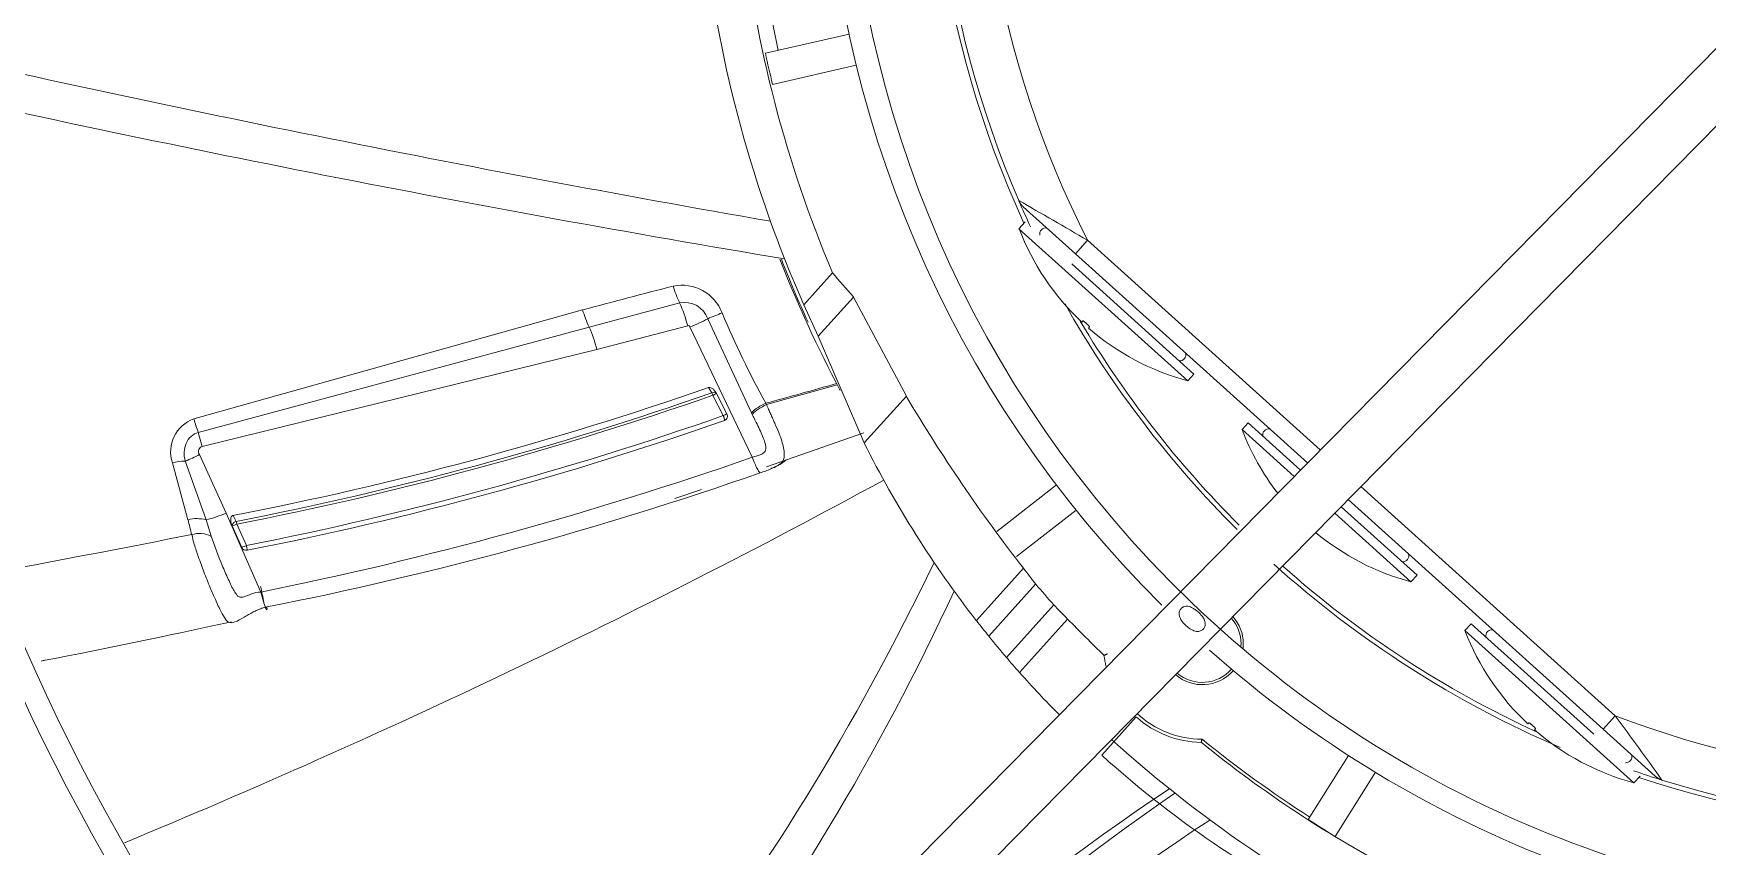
# Model space of a CAD drawing. Header units: millimetres. Extents: x 113490 to 142599, y -20467 to 115.
# Drawn here: x 132274.4 to 132458.5, y -11475.9 to -11386.6 of the extents above; entities that cross this region are included whole.
import ezdxf

# ---------------------------------------------------------------- set-up
doc = ezdxf.new("R2010")
doc.units = ezdxf.units.MM
doc.layers.add('DV3_0', color=7, linetype='Continuous')

msp = doc.modelspace()

# ---------------------------------------------------------------- linework, layer by layer
at = {"layer": 'DV3_0', "color": 7, "linetype": 'Continuous', "lineweight": 15}
for p, q in [((132473.2, -11374.23), (132139.6, -11712.53)), ((132140.45, -11720.21), (132478.11, -11377.79)), ((132354.89, -11388.75), (132364.09, -11386.63)), ((132355.68, -11392.16), (132364.87, -11390.04)), ((132383.43, -11407.28), (132382.76, -11408.02)), ((132383.24, -11405.62), (132388.97, -11410.78)), ((132401.34, -11424.75), (132382.76, -11408.02)), ((132388.97, -11410.78), (132414.49, -11433.76)), ((132359.09, -11416.38), (132362.26, -11412.86)), ((132388.57, -11411.9), (132402.01, -11424.01)), ((132335.51, -11418.83), (132345.46, -11416.17)), ((132359.09, -11416.38), (132360.68, -11419.85)), ((132360.68, -11419.85), (132364.57, -11415.53)), ((132364.57, -11415.53), (132370.38, -11426.43)), ((132292.03, -11428.93), (132334.78, -11416.94)), ((132348.55, -11417.92), (132353.35, -11428.27)), ((132389.79, -11418.15), (132389.68, -11418.28)), ((132292.52, -11430.41), (132335.51, -11418.83)), ((132336.36, -11421.29), (132346.34, -11418.68)), ((132346.59, -11418.82), (132353.43, -11433.14)), ((132360.68, -11419.85), (132365.75, -11431.57)), ((132390.53, -11418.82), (132390.42, -11418.95)), ((132292.96, -11431.96), (132336.36, -11421.29)), ((132348.64, -11425.48), (132348.99, -11426.06)), ((132355, -11427.34), (132362.78, -11425.19)), ((132401.34, -11424.75), (132402.01, -11424.01)), ((132349.1, -11426.34), (132350.25, -11428.56)), ((132349.49, -11426.13), (132350.65, -11428.36)), ((132354.92, -11427.2), (132355, -11427.34)), ((132407.96, -11429.36), (132407.29, -11430.1)), ((132407.96, -11429.36), (132413.72, -11434.55)), ((132355.02, -11434.18), (132365.7, -11430.45)), ((132413.02, -11435.26), (132407.29, -11430.1)), ((132295.6, -11439.27), (132292.64, -11432.85)), ((132291.39, -11440), (132289.68, -11433.74)), ((132293.38, -11440.01), (132291.09, -11433.55)), ((132344.93, -11437.69), (132347.85, -11436.68)), ((132380.33, -11441.3), (132386.88, -11436.18)), ((132418.18, -11438.57), (132426.54, -11446.09)), ((132418.96, -11437.78), (132447, -11463.03)), ((132293.95, -11441.82), (132293.38, -11440.01)), ((132299.41, -11447.95), (132295.6, -11439.27)), ((132296.67, -11440.19), (132296.34, -11439.53)), ((132296.75, -11440.5), (132296.67, -11440.19)), ((132297.81, -11442.84), (132296.75, -11440.5)), ((132382.48, -11444.05), (132389.04, -11438.94)), ((132425.87, -11446.83), (132417.48, -11439.28)), ((132297.3, -11443.04), (132296.24, -11440.68)), ((132425.87, -11446.83), (132426.54, -11446.09)), ((132379.45, -11452.8), (132384.6, -11447.08)), ((132381.39, -11455.13), (132386.59, -11449.36)), ((132432.48, -11451.44), (132431.81, -11452.18)), ((132432.48, -11451.44), (132445.96, -11463.57)), ((132450.39, -11468.91), (132431.81, -11452.18)), ((132438.84, -11462.32), (132438.73, -11462.44)), ((132439.58, -11462.99), (132439.47, -11463.11)), ((132447, -11463.03), (132452.73, -11468.19)), ((132414.58, -11472.96), (132418.99, -11465.91)), ((132417.55, -11474.81), (132421.96, -11467.76)), ((132450.39, -11468.91), (132451.06, -11468.17))]:
    msp.add_line(p, q, dxfattribs=at)
at = {"layer": 'DV3_0', "color": 7, "linetype": 'Continuous', "lineweight": 20}
for p, q in [((132390.31, -11409.3), (132388.97, -11410.78)), ((132390.31, -11409.3), (132415.9, -11432.34)), ((132365.75, -11431.57), (132370.38, -11426.43)), ((132353.35, -11428.27), (132353.44, -11428.44)), ((132292.96, -11431.96), (132292.52, -11430.41)), ((132420.36, -11436.36), (132448.34, -11461.54)), ((132378.08, -11451.08), (132383.25, -11445.33)), ((132382.83, -11456.78), (132388.11, -11450.92)), ((132391.89, -11465.89), (132395.67, -11461.68)), ((132448.34, -11461.54), (132447, -11463.03))]:
    msp.add_line(p, q, dxfattribs=at)
at = {"layer": 'DV3_0', "color": 7, "linetype": 'Continuous', "lineweight": 15}
for centre, radius, start, end in [((132487.24, -11359.99), 236, 136.9648, 225.2631), ((132487.24, -11359.99), 233.5, 136.5342, 225.7814), ((132487.24, -11359.99), 126, 138.321, 225.2028), ((132487.24, -11359.99), 123.5, 137.2092, 226.1082), ((132487.24, -11359.99), 114.25, 138.4114, 204.5312), ((132487.24, -11359.99), 113.75, 138.4247, 203.2684), ((132487.24, -11359.99), 134, 185.9991, 192.2517), ((132487.24, -11359.99), 135.7, 186.2429, 202.9304), ((132487.24, -11359.99), 140, 186.7677, 203.7505), ((132685.03, -9514.29), 1921.39, 257.09501, 260.12283), ((132661, -9595.72), 1840.9, 257.29812, 260.49472), ((132487.24, -11359.99), 113.75, 203.2684, 204.8619), ((132408.48, -11398.15), 27.54, 201.0085, 226.9598), ((132385.71, -11408.61), 0.667, 79.7797, 190.9881), ((132487.24, -11359.99), 140.5, 201.4447, 207.9333), ((132554.84, -12236.93), 849, 104.32746, 105.02193), ((132345.68, -11418.99), 4.76, 21.054, 101.4068), ((132353.79, -11411.87), 9.37, 195.2266, 207.3152), ((132329.19, -11423.31), 17.76, 15.1013, 23.7012), ((132487.24, -11359.99), 114.25, 209.5268, 225.2169), ((132340.31, -11402.46), 17.52, 290.9793, 298.0441), ((132362.92, -11451.11), 36.17, 110.7332, 113.4154), ((132448.7, -11375.69), 107, 202.8771, 208.7791), ((132487.24, -11359.99), 113.75, 210.7758, 225.1249), ((132346.39, -11418.89), 0.214, 20.6173, 102.1279), ((132408.48, -11398.15), 27.54, 229.0402, 254.9915), ((132400.45, -11421.88), 0.667, 265.0119, 16.2203), ((132225.32, -11070.86), 375.45, 280.903, 289.1752), ((132212.2, -10900.22), 545.97, 285.1539, 286.0016), ((132224.7, -11069.9), 377.22, 280.9994, 289.2376), ((132224.52, -11069.64), 377.82, 281.0213, 289.2522), ((132344.63, -11427.99), 4.77, 20.2814, 23.8803), ((132345.66, -11419.28), 7.85, 295.9732, 299.2402), ((132357, -11431.96), 5.2, 113.6404, 134.7432), ((132525.94, -11334.3), 180.8, 210.6348, 217.8853), ((132312.69, -11422.94), 21.51, 196.1751, 200.3404), ((132224.59, -11070.49), 379.48, 281.1244, 289.338), ((132224.83, -11070.87), 379.59, 281.0963, 289.3173), ((132356, -11439.47), 12.33, 115.7189, 117.7905), ((132350.21, -11428.62), 0.508, 291.3094, 30.1339), ((132433, -11420.23), 27.54, 201.0085, 217.7319), ((132410.23, -11430.69), 0.667, 79.7797, 190.9881), ((132286.97, -11422.39), 11.9, 290.2544, 298.4853), ((132217.84, -11044.56), 411.56, 281.4306, 289.2353), ((132469.5, -11379.69), 116, 206.5688, 217.984), ((132291.07, -11438.67), 5.11, 89.8539, 105.7858), ((132222.27, -11056.04), 401.17, 281.1822, 289.2163), ((131951.11, -10669.83), 871.89, 292.47447, 298.55652), ((132045.8, -11501.28), 253.12, 13.6296, 14.0098), ((132290.54, -11427.79), 12.54, 283.0422, 293.7544), ((132487.24, -11359.99), 114.25, 251.4688, 315.1695), ((132487.24, -11359.99), 113.75, 252.7316, 315.086), ((132292.63, -11444.47), 2.95, 63.5122, 106.4126), ((132433, -11420.23), 27.54, 230.2425, 254.9915), ((132296.67, -11440.62), 2.5, 284.762, 297.2571), ((132297.8, -11442.83), 0.539, 202.2597, 278.6721), ((132424.97, -11443.96), 0.667, 265.0119, 16.2203), ((132119.65, -11322.98), 281.46, 322.3809, 334.3771), ((132487.24, -11359.99), 123.5, 226.1082, 316.2428), ((132487.24, -11359.99), 114.25, 228, 246.8305), ((132487.24, -11359.99), 113.75, 228.4247, 245.3309), ((132274.63, -11453.19), 25.42, 9.2717, 13.3033), ((132126.74, -11332.51), 274.32, 322.858, 335.1381), ((132487.24, -11359.99), 134.6, 220.315, 221.6017), ((132588.15, -11254.4), 280.42, 224.4915, 225.6493), ((132402.93, -11453.63), 4.25, 0, 41.5341), ((132402.93, -11453.63), 4.5, 0, 41.7492), ((132469.5, -11379.69), 116, 219.0732, 220.5703), ((132457.52, -11442.31), 27.54, 201.0085, 226.9598), ((132434.76, -11452.77), 0.667, 79.7797, 190.9881), ((132403.04, -11453.49), 11.02, 187.4586, 193.6287), ((132487.24, -11359.99), 126, 228.4752, 270), ((132402.93, -11453.63), 4.25, 354.8173, 0), ((132402.93, -11453.63), 4.5, 352.604, 0), ((132469.5, -11379.69), 116, 221.6524, 224.7912), ((132402.93, -11453.63), 4.5, 229.0529, 318), ((132402.93, -11453.63), 4.25, 229.2681, 318.9663), ((132402.93, -11453.63), 10.84, 228, 269.251), ((132402.93, -11453.63), 10.5, 226.9653, 269.8902), ((132487.24, -11359.99), 140.5, 227.8486, 244.7865), ((132487.24, -11359.99), 134.34, 231.0499, 242.2199), ((132487.24, -11359.99), 134, 230.9991, 237.2517), ((132457.52, -11442.31), 27.54, 229.0402, 254.9915), ((132469.5, -11379.69), 116, 228, 244.5279), ((132449.5, -11466.04), 0.667, 265.0119, 16.2203), ((132487.24, -11359.99), 113.75, 251.0766, 252.7316), ((132529.13, -11666.17), 235.59, 123.4411, 140.5553), ((132535.53, -11669.04), 240.79, 124.2777, 140.9245), ((132529.36, -11665.58), 229.92, 123.1154, 140.531), ((132484.83, -11363.85), 129.77, 237.2273, 238.7727)]:
    msp.add_arc(centre, radius, start, end, dxfattribs=at)
at = {"layer": 'DV3_0', "color": 7, "linetype": 'Continuous', "lineweight": 20}
for centre, radius, start, end in [((132487.24, -11359.99), 108.75, 138.5638, 206.9605), ((132012.71, -12054.54), 747.61, 59.66409, 60.33376), ((132487.24, -11359.99), 140.35, 201.48, 204.54), ((132346.01, -11418.81), 2.69, 19.2233, 101.7863), ((132345.66, -11413.86), 11.3, 195.8192, 206.1296), ((132315.74, -11427.01), 21.4, 15.5074, 22.4675), ((132293.31, -11432.54), 3.83, 109.5683, 198.3828), ((132487.24, -11359.99), 108.75, 249.0395, 315.4011), ((132292.37, -11443.65), 3.77, 74.5426, 104.9674), ((131851.44, -11900.63), 741, 35.66326, 36.33889)]:
    msp.add_arc(centre, radius, start, end, dxfattribs=at)
at = {"layer": 'DV3_0', "color": 7, "linetype": 'Continuous', "lineweight": 15}
for centre, major_axis, ratio, start_param, end_param in [((132359.23, -11389.54), (-4.91, 21.26), 0.186545, 1.490488, 1.651105), ((144091.75, 1586.76), (-11716.76, -13012.77), 0.087151, -0.011968, -0.009675), ((132678.34, -11154.76), (-278.19, -308.96), 0.561586, -0.106694, -0.097329), ((132677.36, -11141.06), (-283.73, -315.12), 0.561586, -0.041148, -0.032008), ((132630.9, -11199.91), (-239.26, -265.73), 0.561585, -0.098855, -0.087977), ((132634.24, -11196.52), (-242.46, -269.28), 0.561586, -0.0731, -0.062386)]:
    msp.add_ellipse(centre, major_axis=major_axis, ratio=ratio, start_param=start_param, end_param=end_param, dxfattribs=at)
at = {"layer": 'DV3_0', "color": 7, "linetype": 'Continuous', "lineweight": 20}
msp.add_rational_spline([(132382.74, -11404.93), (132382.86, -11405.2), (132383.03, -11405.43), (132383.24, -11405.62)], [1.03194473008, 1.06000282083, 1.10654415877, 1.17156874389], degree=3, dxfattribs=at)
at = {"layer": 'DV3_0', "color": 7, "linetype": 'Continuous', "lineweight": 15}
for points, knots in [([(132390.2, -11418.45), (132390.18, -11418.43), (132390.15, -11418.41), (132390.1, -11418.36), (132390.04, -11418.32), (132389.98, -11418.27), (132389.92, -11418.22), (132389.87, -11418.19), (132389.83, -11418.16), (132389.8, -11418.15), (132389.79, -11418.15), (132389.79, -11418.15)], [0, 0, 0, 0, 0.083334, 0.166303, 0.249826, 0.374984, 0.50015, 0.626605, 0.751629, 0.877407, 1, 1, 1, 1]), ([(132389.79, -11418.15), (132389.79, -11418.15), (132389.79, -11418.15), (132389.81, -11418.15), (132389.83, -11418.16), (132389.87, -11418.19), (132389.92, -11418.22), (132389.98, -11418.27), (132390.05, -11418.32), (132390.12, -11418.38), (132390.17, -11418.43), (132390.2, -11418.45)], [0, 0, 0, 0, 0.081654, 0.164063, 0.248595, 0.373578, 0.500083, 0.625199, 0.750404, 0.875284, 1, 1, 1, 1]), ([(132390.53, -11418.82), (132390.53, -11418.82), (132390.53, -11418.82), (132390.53, -11418.8), (132390.52, -11418.78), (132390.49, -11418.75), (132390.45, -11418.7), (132390.4, -11418.64), (132390.34, -11418.58), (132390.27, -11418.51), (132390.22, -11418.47), (132390.2, -11418.45)], [0, 0, 0, 0, 0.081654, 0.164063, 0.248595, 0.373578, 0.500083, 0.625199, 0.750404, 0.875284, 1, 1, 1, 1]), ([(132390.2, -11418.45), (132390.21, -11418.46), (132390.24, -11418.49), (132390.29, -11418.54), (132390.34, -11418.59), (132390.4, -11418.64), (132390.45, -11418.7), (132390.49, -11418.75), (132390.52, -11418.79), (132390.53, -11418.81), (132390.53, -11418.82), (132390.53, -11418.82)], [0, 0, 0, 0, 0.083334, 0.166303, 0.249826, 0.374984, 0.50015, 0.626605, 0.751629, 0.877407, 1, 1, 1, 1]), ([(132348.64, -11425.48), (132348.65, -11425.48), (132348.68, -11425.47), (132348.72, -11425.46), (132348.83, -11425.47), (132348.96, -11425.52), (132349.1, -11425.62), (132349.24, -11425.75), (132349.38, -11425.92), (132349.45, -11426.06), (132349.49, -11426.13)], [0, 0, 0, 0, 0.030234, 0.058964, 0.114513, 0.29395, 0.425226, 0.573003, 0.78247, 1, 1, 1, 1]), ([(132355, -11427.34), (132354.59, -11427.55), (132354.21, -11427.78), (132353.65, -11428.18), (132353.47, -11428.35), (132353.43, -11428.44)], [0, 0, 0, 0, 0.5, 0.5, 1, 1, 1, 1]), ([(132355, -11427.34), (132355.02, -11427.38), (132355.08, -11427.52), (132355.21, -11427.83), (132355.4, -11428.25), (132355.61, -11428.72), (132355.81, -11429.17), (132356.1, -11429.85), (132356.44, -11430.66), (132356.75, -11431.54), (132356.94, -11432.3), (132356.98, -11432.91), (132356.9, -11433.37), (132356.74, -11433.66), (132356.53, -11433.87), (132356.29, -11434.03), (132356.02, -11434.18), (132355.74, -11434.31), (132355.47, -11434.43), (132355.19, -11434.54), (132354.9, -11434.65), (132354.61, -11434.76), (132354.41, -11434.83), (132354.31, -11434.86)], [0, 0, 0, 0, 0.009928, 0.038187, 0.086065, 0.128368, 0.173611, 0.221721, 0.333708, 0.4307, 0.523864, 0.609938, 0.679298, 0.734389, 0.768329, 0.802966, 0.839055, 0.867424, 0.894844, 0.92156, 0.947823, 0.973884, 1, 1, 1, 1]), ([(132350.25, -11428.56), (132350.26, -11428.59), (132350.28, -11428.63), (132350.3, -11428.7), (132350.33, -11428.76), (132350.34, -11428.81), (132350.35, -11428.86), (132350.36, -11428.89), (132350.38, -11428.95), (132350.4, -11429.02), (132350.4, -11429.08), (132350.4, -11429.09), (132350.39, -11429.09)], [0, 0, 0, 0, 0.111745, 0.210356, 0.296478, 0.371095, 0.435337, 0.490326, 0.537093, 0.704877, 0.85208, 1, 1, 1, 1]), ([(132353.43, -11428.44), (132353.46, -11428.49), (132353.51, -11428.6), (132353.66, -11428.89), (132354.05, -11429.66), (132354.49, -11430.57), (132354.81, -11431.43), (132354.94, -11431.99), (132354.93, -11432.4), (132354.68, -11432.68), (132354.39, -11432.85), (132354.05, -11432.98), (132353.71, -11433.07), (132353.53, -11433.12), (132353.43, -11433.14)], [0, 0, 0, 0, 0.02368, 0.055134, 0.146901, 0.419077, 0.547071, 0.626034, 0.739727, 0.790956, 0.847617, 0.916748, 0.957154, 1, 1, 1, 1]), ([(132354.31, -11434.86), (132354.28, -11434.87), (132354.24, -11434.83), (132354.13, -11434.67), (132354.06, -11434.54), (132353.81, -11434.07), (132353.62, -11433.62), (132353.43, -11433.14)], [0, 0, 0, 0, 0.25, 0.25, 0.5, 0.5, 1, 1, 1, 1]), ([(132355.48, -11434.38), (132355.5, -11434.37), (132355.57, -11434.34), (132355.69, -11434.29), (132355.85, -11434.22), (132356.01, -11434.15), (132356.16, -11434.08), (132356.31, -11434), (132356.68, -11433.81), (132356.97, -11433.62), (132357.17, -11433.44)], [0.1038005, 0.1038005, 0.1038005, 0.1038005, 0.1096647, 0.1280995, 0.1467041, 0.1655182, 0.1845779, 0.2039156, 0.2235604, 0.3323669, 0.3323669, 0.3323669, 0.3323669]), ([(132296.24, -11440.68), (132296.23, -11440.65), (132296.2, -11440.59), (132296.16, -11440.49), (132296.12, -11440.34), (132296.09, -11440.16), (132296.08, -11439.96), (132296.1, -11439.77), (132296.17, -11439.62), (132296.26, -11439.56), (132296.31, -11439.54), (132296.33, -11439.54), (132296.34, -11439.53)], [0, 0, 0, 0, 0.082806, 0.165389, 0.247981, 0.443632, 0.593737, 0.72295, 0.893556, 0.952815, 0.977811, 1, 1, 1, 1]), ([(132296.24, -11440.68), (132296.22, -11440.61), (132296.26, -11440.51), (132296.42, -11440.33), (132296.54, -11440.24), (132296.67, -11440.19)], [0, 0, 0, 0, 0.5, 0.5, 1, 1, 1, 1]), ([(132296.75, -11440.5), (132296.63, -11440.55), (132296.51, -11440.6), (132296.32, -11440.67), (132296.26, -11440.69), (132296.24, -11440.68)], [0, 0, 0, 0, 0.5, 0.5, 1, 1, 1, 1]), ([(132300.07, -11449.6), (132299.88, -11449.64), (132299.52, -11449.73), (132299, -11449.93), (132298.51, -11450.17), (132298.03, -11450.44), (132297.33, -11450.85), (132296.5, -11451.32), (132295.89, -11451.37), (132295.47, -11450.91), (132295, -11450.08), (132294.43, -11448.89), (132293.79, -11447.39), (132293.15, -11445.8), (132292.56, -11444.18), (132292.1, -11442.81), (132291.89, -11441.99), (132291.8, -11441.63)], [0, 0, 0, 0, 0.030083, 0.06022, 0.09129, 0.124177, 0.159748, 0.249736, 0.339928, 0.392765, 0.470283, 0.571382, 0.657141, 0.764818, 0.86227, 0.939772, 1, 1, 1, 1]), ([(132299.41, -11447.95), (132298.65, -11447.97), (132298.03, -11448.32), (132297.32, -11448.53), (132297.12, -11448.54), (132296.86, -11448.4), (132296.8, -11448.33), (132296.66, -11448.15), (132296.56, -11448.01), (132296.26, -11447.48), (132296.04, -11447.03), (132295.59, -11446.07), (132295.37, -11445.55), (132294.71, -11443.97), (132294.29, -11442.88), (132293.95, -11441.82)], [0, 0, 0, 0, 0.25, 0.25, 0.375, 0.375, 0.4375, 0.4375, 0.5, 0.5, 0.625, 0.625, 0.75, 0.75, 1, 1, 1, 1]), ([(132297.81, -11442.84), (132297.84, -11442.98), (132297.87, -11443.12), (132297.9, -11443.31), (132297.9, -11443.37), (132297.88, -11443.37)], [0, 0, 0, 0, 0.5, 0.5, 1, 1, 1, 1]), ([(132300.07, -11449.6), (132300.11, -11449.98), (132300.05, -11450), (132299.79, -11449.34), (132299.58, -11448.66), (132299.41, -11447.95)], [0, 0, 0, 0, 0.5, 0.5, 1, 1, 1, 1]), ([(132403.02, -11452.03), (132402.98, -11452.07), (132402.89, -11452.15), (132402.64, -11452.27), (132402.24, -11452.31), (132401.79, -11452.13), (132401.4, -11451.87), (132401.08, -11451.6), (132400.8, -11451.3), (132400.53, -11450.93), (132400.35, -11450.52), (132400.38, -11450.13), (132400.49, -11449.89), (132400.57, -11449.8), (132400.61, -11449.75)], [0, 0, 0, 0, 0.040717, 0.082601, 0.183674, 0.325225, 0.413967, 0.5088, 0.602375, 0.688214, 0.822702, 0.918959, 0.959862, 1, 1, 1, 1]), ([(132400.61, -11449.75), (132400.65, -11449.71), (132400.74, -11449.63), (132400.98, -11449.52), (132401.39, -11449.48), (132401.82, -11449.66), (132402.22, -11449.93), (132402.63, -11450.28), (132403.04, -11450.74), (132403.28, -11451.27), (132403.25, -11451.66), (132403.14, -11451.89), (132403.06, -11451.98), (132403.02, -11452.03)], [0, 0, 0, 0, 0.040646, 0.082274, 0.181944, 0.323646, 0.41357, 0.509807, 0.690903, 0.824258, 0.919018, 0.959797, 1, 1, 1, 1]), ([(132275.23, -11455.53), (132275.38, -11455.5), (132282.2, -11454.22), (132288.66, -11452.83), (132296.16, -11451.22)], [0.879264, 0.879264, 0.879264, 0.879264, 0.8819151, 1, 1, 1, 1]), ([(132439.24, -11462.61), (132439.23, -11462.6), (132439.19, -11462.57), (132439.15, -11462.53), (132439.09, -11462.48), (132439.03, -11462.43), (132438.97, -11462.38), (132438.92, -11462.35), (132438.88, -11462.33), (132438.85, -11462.31), (132438.84, -11462.32), (132438.84, -11462.32)], [0, 0, 0, 0, 0.083334, 0.166303, 0.249826, 0.374984, 0.50015, 0.626605, 0.751629, 0.877407, 1, 1, 1, 1]), ([(132438.84, -11462.32), (132438.84, -11462.32), (132438.84, -11462.31), (132438.86, -11462.32), (132438.88, -11462.33), (132438.92, -11462.35), (132438.97, -11462.38), (132439.03, -11462.43), (132439.1, -11462.49), (132439.17, -11462.55), (132439.22, -11462.59), (132439.24, -11462.61)], [0, 0, 0, 0, 0.081654, 0.164063, 0.248595, 0.373578, 0.500083, 0.625199, 0.750404, 0.875284, 1, 1, 1, 1]), ([(132439.58, -11462.99), (132439.58, -11462.98), (132439.58, -11462.98), (132439.58, -11462.97), (132439.56, -11462.94), (132439.54, -11462.91), (132439.5, -11462.86), (132439.45, -11462.81), (132439.38, -11462.74), (132439.32, -11462.68), (132439.27, -11462.63), (132439.24, -11462.61)], [0, 0, 0, 0, 0.081654, 0.164063, 0.248595, 0.373578, 0.500083, 0.625199, 0.750404, 0.875284, 1, 1, 1, 1]), ([(132439.24, -11462.61), (132439.26, -11462.63), (132439.29, -11462.66), (132439.34, -11462.7), (132439.39, -11462.75), (132439.45, -11462.81), (132439.5, -11462.86), (132439.54, -11462.91), (132439.57, -11462.95), (132439.58, -11462.98), (132439.58, -11462.98), (132439.58, -11462.99)], [0, 0, 0, 0, 0.083334, 0.166303, 0.249826, 0.374984, 0.50015, 0.626605, 0.751629, 0.877407, 1, 1, 1, 1])]:
    msp.add_open_spline(points, degree=3, knots=knots, dxfattribs=at)
for points, degree in [([(132348.99, -11426.06), (132349.1, -11426.01), (132349.34, -11425.97), (132349.47, -11426.06), (132349.49, -11426.13)], 3), ([(132291.8, -11441.63), (132284.7, -11443.04), (132277.66, -11444.39), (132270.67, -11445.68)], 3), ([(132392.49, -11454.74), (132392.3, -11454.83), (132392.12, -11454.92)], 2), ([(132402.91, -11464.13), (132402.85, -11464.3), (132402.79, -11464.47)], 2), ([(132453.47, -11468.61), (132453.2, -11468.53), (132452.94, -11468.38), (132452.73, -11468.19)], 3)]:
    msp.add_open_spline(points, degree=degree, dxfattribs=at)
at = {"layer": 'DV3_0', "color": 7, "linetype": 'Continuous', "lineweight": 20}
for points, knots in [([(132291.09, -11433.55), (132290.89, -11432.91), (132290.93, -11432.2), (132291.45, -11431.03), (132291.94, -11430.57), (132292.52, -11430.41)], [0, 0, 0, 0, 0.5, 0.5, 1, 1, 1, 1]), ([(132292.64, -11432.85), (132292.55, -11432.67), (132292.53, -11432.47), (132292.62, -11432.22), (132292.67, -11432.14), (132292.79, -11432.02), (132292.87, -11431.98), (132292.96, -11431.96)], [0, 0, 0, 0, 0.5, 0.5, 0.75, 0.75, 1, 1, 1, 1])]:
    msp.add_open_spline(points, degree=3, knots=knots, dxfattribs=at)

doc.saveas('drawing.dxf')
